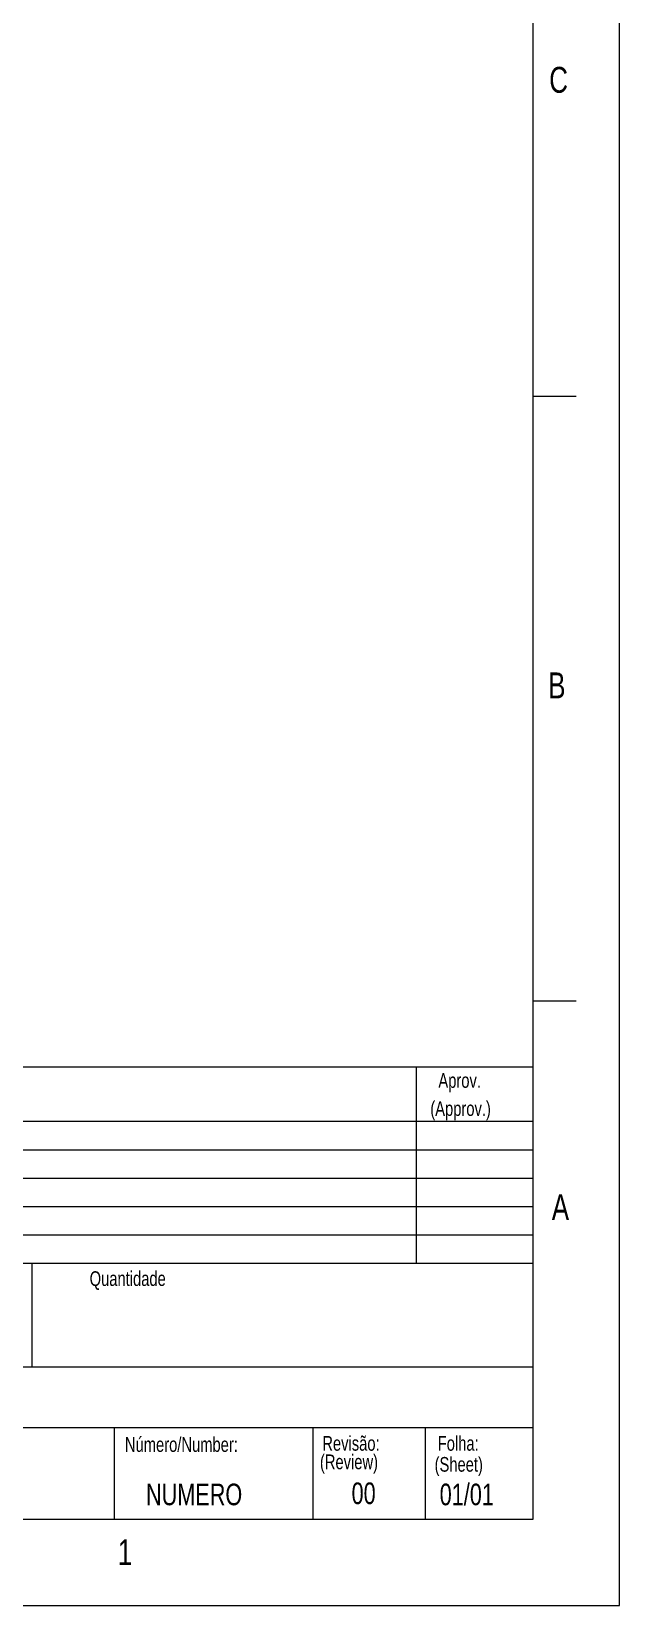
# Model space of a CAD drawing. Header units: millimetres. Extents: x 0 to 594, y 0 to 420.
# Drawn here: x 525.9 to 594, y 0 to 182.2 of the extents above; entities that cross this region are included whole.
import ezdxf

# ---------------------------------------------------------------- set-up
doc = ezdxf.new("R2010")
doc.units = ezdxf.units.MM
for name, color, linetype in [('COTAS', 1, 'Continuous'), ('FORMATO', 1, 'Continuous'), ('TEXTO', 5, 'Continuous'), ('TEXTO_02', 1, 'Continuous'), ('TRY-OUT', 1, 'Continuous')]:
    doc.layers.add(name, color=color, linetype=linetype)
doc.styles.add('SLDTEXTSTYLE0', font='TXT', dxfattribs={"width": 0.75})

msp = doc.modelspace()

# ---------------------------------------------------------------- linework, layer by layer
at = {"layer": 'COTAS'}
msp.add_line((0, 0), (594, 0), dxfattribs=at)
msp.add_line((0, 0), (594, 0), dxfattribs=at)
at = {"layer": 'FORMATO'}
for p, q in [((594, 0), (594, 420)), ((584, 10), (584, 410)), ((584, 140), (589, 140)), ((584, 70), (589, 70)), ((404, 62.36002), (584, 62.36002)), ((570.46049, 62.36002), (570.46049, 39.62036)), ((584, 56.0565), (404, 56.0565)), ((404, 52.76927), (584, 52.76927)), ((404, 49.48205), (584, 49.48205)), ((404, 46.19482), (584, 46.19482)), ((404, 42.90759), (584, 42.90759)), ((404, 39.62036), (584, 39.62036)), ((526.00888, 27.62036), (526.00888, 39.62036)), ((404, 27.62036), (584, 27.62036)), ((404, 20.62036), (584, 20.62036)), ((25, 10), (584, 10)), ((0, 0), (594, 0))]:
    msp.add_line(p, q, dxfattribs=at)
at = {"layer": 'TRY-OUT'}
for p, q in [((535.5, 20.62036), (535.5, 10)), ((558.5, 20.62036), (558.5, 10)), ((571.5, 20.62036), (571.5, 10))]:
    msp.add_line(p, q, dxfattribs=at)

# ---------------------------------------------------------------- texts
at = {"layer": 'TEXTO', "attachment_point": 1, "style": 'SLDTEXTSTYLE0'}
for s, insert, char_height in [('C', (585.85926, 178.14371), 3), ('B', (585.74014, 108.03033), 3), ('Aprov.', (573.02986, 61.64068), 1.7), ('(Approv.)', (572.09424, 58.38607), 1.7), ('A', (586.15821, 47.62328), 3), ('Quantidade', (532.6537, 38.69907), 1.7), ('Número/Number:', (536.73871, 19.49208), 1.7), ('Revisão:', (559.59127, 19.62273), 1.7), ('Folha:', (572.95392, 19.62273), 1.7), ('(Review)', (559.31486, 17.48502), 1.7), ('(Sheet)', (572.59127, 17.19475), 1.7), ('1', (535.91184, 7.67764), 3)]:
    msp.add_mtext(s, dxfattribs=dict(at, insert=insert, char_height=char_height))
at = {"layer": 'TEXTO_02', "char_height": 2.5, "attachment_point": 1, "style": 'SLDTEXTSTYLE0'}
for s, insert in [('NUMERO', (539.17597, 14.11208)), ('00', (562.97884, 14.24237)), ('01/01', (573.17967, 14.11208))]:
    msp.add_mtext(s, dxfattribs=dict(at, insert=insert))

doc.saveas('drawing.dxf')
